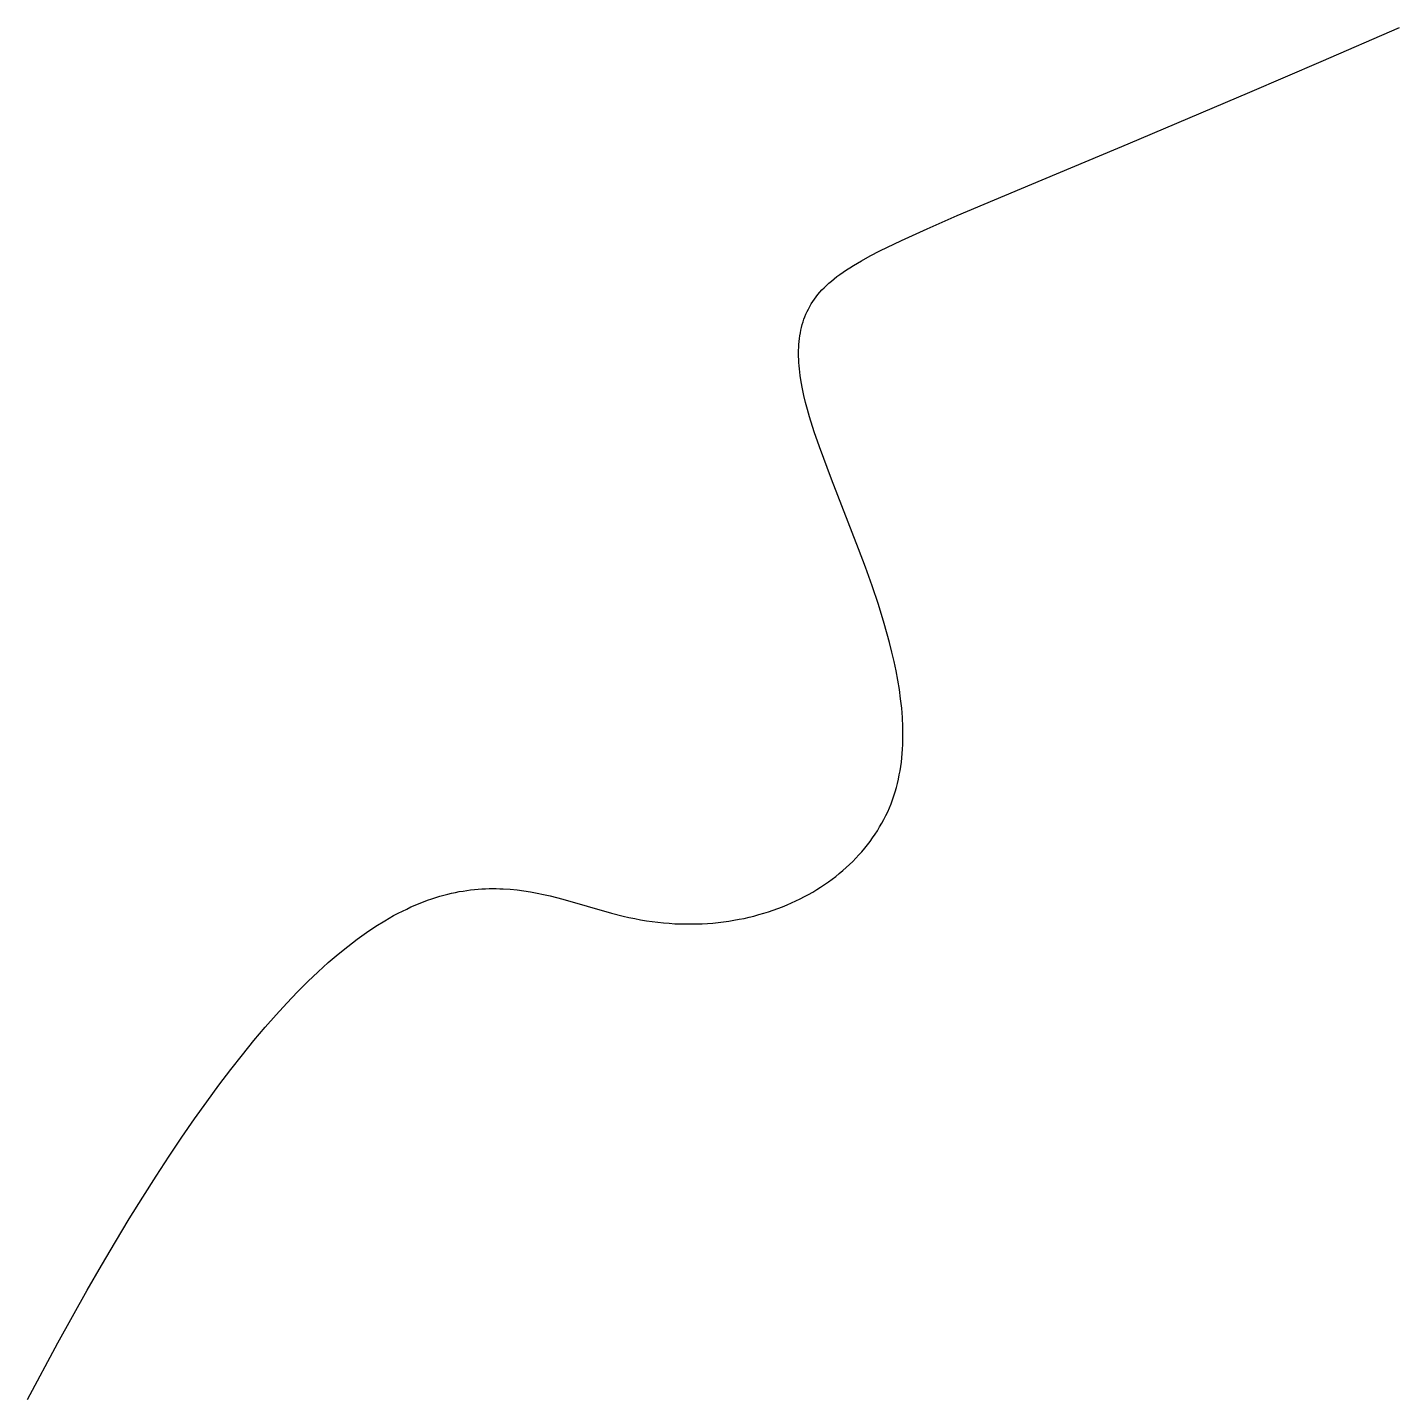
# Model space of a CAD drawing. Extents: x 0 to 100, y 0 to 100.
import ezdxf

# ---------------------------------------------------------------- set-up
doc = ezdxf.new("R2010")
doc.units = 0
doc.layers.add('DEFAULT', color=18, linetype='CONTINUOUS')

msp = doc.modelspace()

# ---------------------------------------------------------------- linework, layer by layer
at = {"layer": 'DEFAULT'}
msp.add_lwpolyline([(0, 0), (2.22, 4.14), (4.36, 7.97), (5.4, 9.77), (6.42, 11.5), (7.42, 13.16), (8.41, 14.76), (9.38, 16.28), (10.33, 17.73), (11.26, 19.12), (12.17, 20.45), (13.07, 21.71), (13.95, 22.91), (14.82, 24.05), (15.67, 25.13), (16.5, 26.16), (17.32, 27.13), (18.12, 28.04), (18.91, 28.9), (19.68, 29.71), (20.44, 30.47), (21.19, 31.18), (21.92, 31.85), (22.64, 32.46), (23.35, 33.03), (24.04, 33.56), (24.72, 34.05), (25.39, 34.49), (26.05, 34.9), (26.37, 35.09), (26.69, 35.27), (27.01, 35.44), (27.33, 35.6), (27.64, 35.75), (27.95, 35.9), (28.26, 36.03), (28.56, 36.16), (28.86, 36.28), (29.16, 36.39), (29.46, 36.49), (29.76, 36.59), (30.05, 36.68), (30.34, 36.76), (30.63, 36.83), (30.91, 36.9), (31.19, 36.96), (31.47, 37.02), (31.75, 37.06), (32.03, 37.11), (32.3, 37.14), (32.57, 37.17), (32.84, 37.2), (33.11, 37.21), (33.38, 37.23), (33.64, 37.24), (33.9, 37.24), (34.16, 37.24), (34.42, 37.23), (34.68, 37.22), (35.18, 37.19), (35.68, 37.14), (36.18, 37.07), (36.66, 37), (37.14, 36.91), (37.62, 36.81), (38.09, 36.7), (39.01, 36.46), (42.56, 35.45), (43.41, 35.23), (43.84, 35.13), (44.26, 35.05), (44.69, 34.97), (45.11, 34.9), (45.52, 34.84), (45.94, 34.79), (46.35, 34.74), (46.77, 34.71), (47.18, 34.68), (47.58, 34.67), (47.99, 34.66), (48.39, 34.66), (48.79, 34.66), (49.18, 34.68), (49.57, 34.7), (49.96, 34.73), (50.35, 34.77), (50.73, 34.82), (51.11, 34.87), (51.49, 34.93), (51.86, 35), (52.23, 35.07), (52.59, 35.15), (52.95, 35.24), (53.31, 35.34), (53.66, 35.44), (54.01, 35.55), (54.35, 35.67), (54.69, 35.79), (55.03, 35.92), (55.36, 36.06), (55.68, 36.2), (56, 36.34), (56.32, 36.5), (56.63, 36.66), (56.93, 36.82), (57.23, 36.99), (57.52, 37.17), (57.81, 37.35), (58.1, 37.54), (58.37, 37.73), (58.64, 37.93), (58.91, 38.13), (59.17, 38.34), (59.42, 38.56), (59.67, 38.77), (59.91, 39), (60.15, 39.22), (60.37, 39.46), (60.59, 39.69), (60.81, 39.93), (61.02, 40.18), (61.22, 40.43), (61.41, 40.68), (61.6, 40.94), (61.78, 41.2), (61.95, 41.46), (62.11, 41.73), (62.27, 42), (62.42, 42.28), (62.56, 42.56), (62.7, 42.84), (62.82, 43.13), (62.94, 43.42), (63.05, 43.71), (63.15, 44), (63.25, 44.3), (63.33, 44.6), (63.41, 44.9), (63.48, 45.21), (63.54, 45.52), (63.6, 45.83), (63.65, 46.14), (63.69, 46.45), (63.73, 46.77), (63.76, 47.09), (63.78, 47.41), (63.8, 47.73), (63.81, 48.06), (63.81, 48.39), (63.81, 48.71), (63.8, 49.04), (63.77, 49.71), (63.72, 50.38), (63.64, 51.06), (63.55, 51.74), (63.44, 52.42), (63.31, 53.11), (63.16, 53.79), (63, 54.48), (62.83, 55.18), (62.44, 56.56), (62.02, 57.94), (61.56, 59.31), (61.07, 60.67), (60.57, 62.01), (58.6, 67.09), (57.72, 69.43), (57.34, 70.54), (57, 71.62), (56.85, 72.15), (56.71, 72.66), (56.59, 73.17), (56.48, 73.67), (56.39, 74.16), (56.32, 74.64), (56.28, 74.88), (56.26, 75.11), (56.24, 75.34), (56.22, 75.57), (56.21, 75.8), (56.2, 76.02), (56.2, 76.25), (56.2, 76.47), (56.21, 76.68), (56.22, 76.9), (56.24, 77.11), (56.26, 77.32), (56.29, 77.53), (56.33, 77.74), (56.37, 77.94), (56.41, 78.14), (56.47, 78.34), (56.53, 78.54), (56.59, 78.73), (56.66, 78.92), (56.74, 79.11), (56.83, 79.3), (56.92, 79.48), (57.02, 79.67), (57.12, 79.85), (57.23, 80.02), (57.35, 80.2), (57.48, 80.37), (57.61, 80.54), (57.75, 80.71), (57.9, 80.87), (58.06, 81.03), (58.23, 81.2), (58.4, 81.36), (58.59, 81.52), (58.79, 81.68), (58.99, 81.84), (59.21, 82), (59.44, 82.17), (59.69, 82.33), (59.94, 82.49), (60.21, 82.66), (60.79, 83), (61.42, 83.35), (62.12, 83.71), (63.7, 84.48), (65.58, 85.33), (67.77, 86.29), (73.2, 88.58), (80.23, 91.52), (89.09, 95.28), (94.28, 97.51), (100, 100)], dxfattribs=at)

doc.saveas('drawing.dxf')
